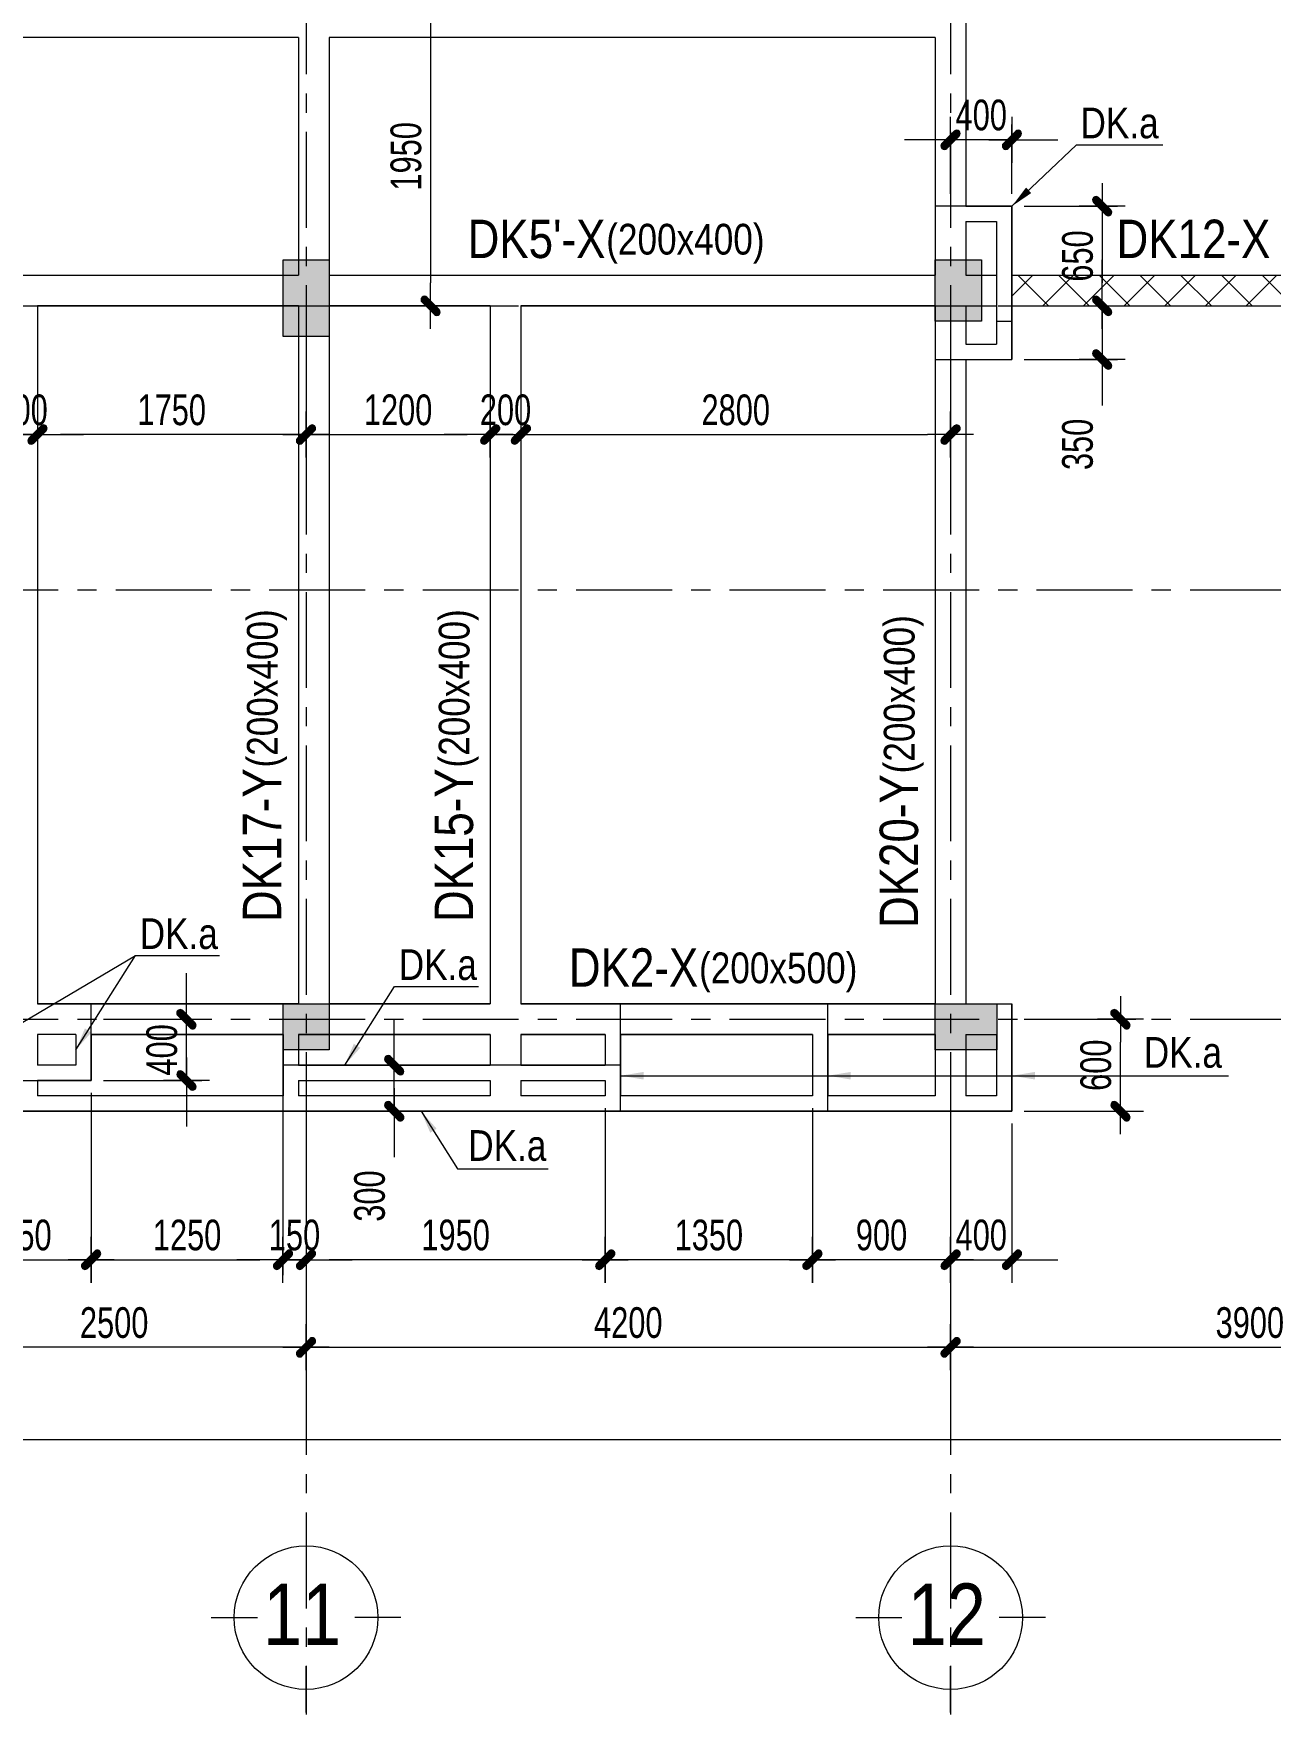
# Model space of a CAD drawing. Header units: millimetres. Extents: x -32285 to 839146, y -560248 to 114976.
# Drawn here: x 39025 to 47084, y -4532 to 6425 of the extents above; entities that cross this region are included whole.
import ezdxf
from ezdxf.enums import TextEntityAlignment as Align

# ---------------------------------------------------------------- set-up
doc = ezdxf.new("R2010")
doc.units = ezdxf.units.MM
doc.linetypes.add('ACAD_ISO03W100', pattern=[30, 12, -18])
doc.linetypes.add('CENTER', pattern=[2, 1.25, -0.25, 0.25, -0.25])
doc.layers.get('0').update_dxf_attribs({"lineweight": 20})
doc.layers.get('Defpoints').update_dxf_attribs({"lineweight": 9})
for name, color, linetype, lineweight in [('a', 2, 'Continuous', 20), ('A_Bao_Cot_S_0.2', 3, 'Continuous', 20), ('A_Bao_DK_S_0.2', 3, 'Continuous', 20), ('A_Center_S_0.09', 8, 'Continuous', 9), ('A_Hatch_Cot_S_0.2', 30, 'Continuous', 20), ('A_Hatch_S_CONC_0.05', 8, 'ACAD_ISO03W100', 5), ('A_Note_Steel_S_0.09', 8, 'Continuous', 9), ('DAU TRUC', 7, 'Continuous', 20), ('Dim P', 150, 'Continuous', 15), ('Dim shx', 4, 'CENTER', 15), ('DK-X', 33, 'Continuous', 35), ('DK-Y', 6, 'Continuous', 35), ('TTN', 4, 'Continuous', 20)]:
    doc.layers.add(name, color=color, linetype=linetype, lineweight=lineweight)
doc.styles.add('conden250', font='VHELVCN.TTF', dxfattribs={"height": 250})
doc.styles.add('Condense', font='VHELVCB.TTF', dxfattribs={"height": 400})
doc.styles.add('condense200', font='VHELVCN.TTF', dxfattribs={"height": 200})
doc.styles.add('Shx200', font='vn_vni.shx', dxfattribs={"width": 0.75, "bigfont": '@extfont2.shx'})
doc.dimstyles.new('SC 100 shx', dxfattribs={"dimtxt": 200, "dimasz": 150, "dimexe": 100, "dimexo": 80, "dimgap": 60, "dimtad": 1, "dimdec": 0, "dimtxsty": 'Shx200', "dimblk": 'STIK-01', "dimcen": -125, "dimdle": 100, "dimclrd": 8, "dimclre": 8, "dimclrt": 256, "dimadec": 0, "dimazin": 0, "dimtfac": 1, "dimtdec": 0, "dimtix": 1, "dimtmove": 0, "dimatfit": 3, "dimfxl": 1, "dimlwd": 9, "dimlwe": 9, "dimarcsym": 0})

# ---------------------------------------------------------------- blocks, each defined once
blk = doc.blocks.new('STIK-01')
at = {"lineweight": 13}
h = blk.add_hatch(color=8, dxfattribs=at)
edge = h.paths.add_edge_path()
edge.add_line((-0.162, -0.374), (0.374, 0.162))
edge.add_arc((0.268, 0.268), 0.15, 315, 495)
edge.add_line((0.162, 0.374), (-0.374, -0.162))
edge.add_arc((-0.268, -0.268), 0.15, 135, 315)
at = {"color": 8, "lineweight": 9}
for p, q in [((0, 0.212), (0, 1)), ((-0.212, 0), (-1, 0)), ((1, 0), (0.212, 0)), ((0, -1), (0, -0.212))]:
    blk.add_line(p, q, dxfattribs=at)
at = {"color": 8, "lineweight": 13}
blk.add_lwpolyline([(-0.162, -0.374), (0.374, 0.162, 1), (0.162, 0.374), (-0.374, -0.162, 1)], format="xyb", close=True, dxfattribs=at)
blk = doc.blocks.new('*D27')
at = {"layer": 'Defpoints', "color": 0, "linetype": 'Continuous', "transparency": 16777216}
for p in [(263352, -100983), (267252, -100983), (267252, -101522)]:
    blk.add_point(p, dxfattribs=at)
at = {"layer": 'Dim shx', "color": 8, "linetype": 'Continuous', "lineweight": 9, "transparency": 16777216}
for p, q in [((263352, -101063), (263352, -101622)), ((267252, -101063), (267252, -101622)), ((263502, -101522), (267102, -101522))]:
    blk.add_line(p, q, dxfattribs=at)
at = {"layer": 'Dim shx', "color": 8, "linetype": 'Continuous', "lineweight": 9, "transparency": 16777216, "xscale": 150, "yscale": 150, "zscale": 150, "rotation": 180}
blk.add_blockref('STIK-01', (263352, -101522), dxfattribs=at)
at = {"layer": 'Dim shx', "color": 8, "linetype": 'Continuous', "lineweight": 9, "transparency": 16777216, "xscale": 150, "yscale": 150, "zscale": 150}
blk.add_blockref('STIK-01', (267252, -101522), dxfattribs=at)
at = {"layer": 'Dim shx', "linetype": 'Continuous', "transparency": 16777216, "insert": (265302, -101362), "char_height": 200, "attachment_point": 5, "style": 'Shx200'}
blk.add_mtext('3900', dxfattribs=at)
blk = doc.blocks.new('*D28')
at = {"layer": 'Defpoints', "color": 0, "linetype": 'Continuous', "transparency": 16777216}
for p in [(219652, -100983), (267252, -100983), (267252, -102122)]:
    blk.add_point(p, dxfattribs=at)
at = {"layer": 'Dim shx', "color": 8, "linetype": 'Continuous', "lineweight": 9, "transparency": 16777216}
for p, q in [((219652, -101063), (219652, -102222)), ((267252, -101063), (267252, -102222)), ((219802, -102122), (267102, -102122))]:
    blk.add_line(p, q, dxfattribs=at)
at = {"layer": 'Dim shx', "color": 8, "linetype": 'Continuous', "lineweight": 9, "transparency": 16777216, "xscale": 150, "yscale": 150, "zscale": 150, "rotation": 180}
blk.add_blockref('STIK-01', (219652, -102122), dxfattribs=at)
at = {"layer": 'Dim shx', "color": 8, "linetype": 'Continuous', "lineweight": 9, "transparency": 16777216, "xscale": 150, "yscale": 150, "zscale": 150}
blk.add_blockref('STIK-01', (267252, -102122), dxfattribs=at)
at = {"layer": 'Dim shx', "linetype": 'Continuous', "transparency": 16777216, "insert": (243452, -101962), "char_height": 200, "attachment_point": 5, "style": 'Shx200'}
blk.add_mtext('47600', dxfattribs=at)
blk = doc.blocks.new('*D30')
at = {"layer": 'Defpoints', "color": 0, "linetype": 'Continuous', "transparency": 16777216}
for p in [(256652, -100983), (259152, -100983), (256652, -101522)]:
    blk.add_point(p, dxfattribs=at)
at = {"layer": 'Dim shx', "color": 8, "linetype": 'Continuous', "lineweight": 9, "transparency": 16777216}
for p, q in [((256652, -101063), (256652, -101622)), ((259152, -101063), (259152, -101622)), ((259002, -101522), (256802, -101522))]:
    blk.add_line(p, q, dxfattribs=at)
at = {"layer": 'Dim shx', "color": 8, "linetype": 'Continuous', "lineweight": 9, "transparency": 16777216, "xscale": 150, "yscale": 150, "zscale": 150, "rotation": 180}
blk.add_blockref('STIK-01', (256652, -101522), dxfattribs=at)
at = {"layer": 'Dim shx', "color": 8, "linetype": 'Continuous', "lineweight": 9, "transparency": 16777216, "xscale": 150, "yscale": 150, "zscale": 150}
blk.add_blockref('STIK-01', (259152, -101522), dxfattribs=at)
at = {"layer": 'Dim shx', "linetype": 'Continuous', "transparency": 16777216, "insert": (257902, -101362), "char_height": 200, "attachment_point": 5, "style": 'Shx200'}
blk.add_mtext('2500', dxfattribs=at)
blk = doc.blocks.new('*D31')
at = {"layer": 'Defpoints', "color": 0, "linetype": 'Continuous', "transparency": 16777216}
for p in [(259152, -100983), (263352, -100983), (263352, -101522)]:
    blk.add_point(p, dxfattribs=at)
at = {"layer": 'Dim shx', "color": 8, "linetype": 'Continuous', "lineweight": 9, "transparency": 16777216}
for p, q in [((259152, -101063), (259152, -101622)), ((263352, -101063), (263352, -101622)), ((259302, -101522), (263202, -101522))]:
    blk.add_line(p, q, dxfattribs=at)
at = {"layer": 'Dim shx', "color": 8, "linetype": 'Continuous', "lineweight": 9, "transparency": 16777216, "xscale": 150, "yscale": 150, "zscale": 150, "rotation": 180}
blk.add_blockref('STIK-01', (259152, -101522), dxfattribs=at)
at = {"layer": 'Dim shx', "color": 8, "linetype": 'Continuous', "lineweight": 9, "transparency": 16777216, "xscale": 150, "yscale": 150, "zscale": 150}
blk.add_blockref('STIK-01', (263352, -101522), dxfattribs=at)
at = {"layer": 'Dim shx', "linetype": 'Continuous', "transparency": 16777216, "insert": (261252, -101362), "char_height": 200, "attachment_point": 5, "style": 'Shx200'}
blk.add_mtext('4200', dxfattribs=at)
blk = doc.blocks.new('*D91')
at = {"layer": 'Defpoints', "color": 0, "linetype": 'Continuous', "transparency": 16777216}
for p in [(259002, -99883), (259152, -99983), (259002, -100951)]:
    blk.add_point(p, dxfattribs=at)
at = {"layer": 'Dim P', "color": 8, "linetype": 'Continuous', "lineweight": 9, "transparency": 16777216}
for p, q in [((259002, -99963), (259002, -101051)), ((259152, -100063), (259152, -101051)), ((258852, -100951), (258702, -100951)), ((259152, -100951), (259002, -100951)), ((259302, -100951), (259452, -100951))]:
    blk.add_line(p, q, dxfattribs=at)
at = {"layer": 'Dim P', "color": 8, "linetype": 'Continuous', "lineweight": 9, "transparency": 16777216, "xscale": 150, "yscale": 150, "zscale": 150}
blk.add_blockref('STIK-01', (259002, -100951), dxfattribs=at)
at = {"layer": 'Dim P', "color": 8, "linetype": 'Continuous', "lineweight": 9, "transparency": 16777216, "xscale": 150, "yscale": 150, "zscale": 150, "rotation": 180}
blk.add_blockref('STIK-01', (259152, -100951), dxfattribs=at)
at = {"layer": 'Dim P', "linetype": 'Continuous', "transparency": 16777216, "insert": (259077, -100791), "char_height": 200, "attachment_point": 5, "style": 'Shx200'}
blk.add_mtext('150', dxfattribs=at)
blk = doc.blocks.new('*D92')
at = {"layer": 'Defpoints', "color": 0, "linetype": 'Continuous', "transparency": 16777216}
for p in [(262452, -99883), (263352, -99983), (262452, -100951)]:
    blk.add_point(p, dxfattribs=at)
at = {"layer": 'Dim P', "color": 8, "linetype": 'Continuous', "lineweight": 9, "transparency": 16777216}
for p, q in [((262452, -99963), (262452, -101051)), ((263352, -100063), (263352, -101051)), ((263202, -100951), (262602, -100951))]:
    blk.add_line(p, q, dxfattribs=at)
at = {"layer": 'Dim P', "color": 8, "linetype": 'Continuous', "lineweight": 9, "transparency": 16777216, "xscale": 150, "yscale": 150, "zscale": 150, "rotation": 180}
blk.add_blockref('STIK-01', (262452, -100951), dxfattribs=at)
at = {"layer": 'Dim P', "color": 8, "linetype": 'Continuous', "lineweight": 9, "transparency": 16777216, "xscale": 150, "yscale": 150, "zscale": 150}
blk.add_blockref('STIK-01', (263352, -100951), dxfattribs=at)
at = {"layer": 'Dim P', "linetype": 'Continuous', "transparency": 16777216, "insert": (262902, -100791), "char_height": 200, "attachment_point": 5, "style": 'Shx200'}
blk.add_mtext('900', dxfattribs=at)
blk = doc.blocks.new('*D93')
at = {"layer": 'Defpoints', "color": 0, "linetype": 'Continuous', "transparency": 16777216}
for p in [(261102, -99883), (262452, -99883), (261102, -100951)]:
    blk.add_point(p, dxfattribs=at)
at = {"layer": 'Dim P', "color": 8, "linetype": 'Continuous', "lineweight": 9, "transparency": 16777216}
for p, q in [((261102, -99963), (261102, -101051)), ((262452, -99963), (262452, -101051)), ((262302, -100951), (261252, -100951))]:
    blk.add_line(p, q, dxfattribs=at)
at = {"layer": 'Dim P', "color": 8, "linetype": 'Continuous', "lineweight": 9, "transparency": 16777216, "xscale": 150, "yscale": 150, "zscale": 150, "rotation": 180}
blk.add_blockref('STIK-01', (261102, -100951), dxfattribs=at)
at = {"layer": 'Dim P', "color": 8, "linetype": 'Continuous', "lineweight": 9, "transparency": 16777216, "xscale": 150, "yscale": 150, "zscale": 150}
blk.add_blockref('STIK-01', (262452, -100951), dxfattribs=at)
at = {"layer": 'Dim P', "linetype": 'Continuous', "transparency": 16777216, "insert": (261777, -100791), "char_height": 200, "attachment_point": 5, "style": 'Shx200'}
blk.add_mtext('1350', dxfattribs=at)
blk = doc.blocks.new('*D94')
at = {"layer": 'Defpoints', "color": 0, "linetype": 'Continuous', "transparency": 16777216}
for p in [(261102, -99883), (259152, -99983), (259152, -100951)]:
    blk.add_point(p, dxfattribs=at)
at = {"layer": 'Dim P', "color": 8, "linetype": 'Continuous', "lineweight": 9, "transparency": 16777216}
for p, q in [((261102, -99963), (261102, -101051)), ((259152, -100063), (259152, -101051)), ((260952, -100951), (259302, -100951))]:
    blk.add_line(p, q, dxfattribs=at)
at = {"layer": 'Dim P', "color": 8, "linetype": 'Continuous', "lineweight": 9, "transparency": 16777216, "xscale": 150, "yscale": 150, "zscale": 150, "rotation": 180}
blk.add_blockref('STIK-01', (259152, -100951), dxfattribs=at)
at = {"layer": 'Dim P', "color": 8, "linetype": 'Continuous', "lineweight": 9, "transparency": 16777216, "xscale": 150, "yscale": 150, "zscale": 150}
blk.add_blockref('STIK-01', (261102, -100951), dxfattribs=at)
at = {"layer": 'Dim P', "linetype": 'Continuous', "transparency": 16777216, "insert": (260127, -100791), "char_height": 200, "attachment_point": 5, "style": 'Shx200'}
blk.add_mtext('1950', dxfattribs=at)
blk = doc.blocks.new('*D95')
at = {"layer": 'Defpoints', "color": 0, "linetype": 'Continuous', "transparency": 16777216}
for p in [(259152, -94933), (260352, -94933), (260352, -95572)]:
    blk.add_point(p, dxfattribs=at)
at = {"layer": 'Dim P', "color": 8, "linetype": 'Continuous', "lineweight": 9, "transparency": 16777216}
for p, q in [((259152, -95013), (259152, -95672)), ((260352, -95013), (260352, -95672)), ((259302, -95572), (260202, -95572))]:
    blk.add_line(p, q, dxfattribs=at)
at = {"layer": 'Dim P', "color": 8, "linetype": 'Continuous', "lineweight": 9, "transparency": 16777216, "xscale": 150, "yscale": 150, "zscale": 150, "rotation": 180}
blk.add_blockref('STIK-01', (259152, -95572), dxfattribs=at)
at = {"layer": 'Dim P', "color": 8, "linetype": 'Continuous', "lineweight": 9, "transparency": 16777216, "xscale": 150, "yscale": 150, "zscale": 150}
blk.add_blockref('STIK-01', (260352, -95572), dxfattribs=at)
at = {"layer": 'Dim P', "linetype": 'Continuous', "transparency": 16777216, "insert": (259752, -95412), "char_height": 200, "attachment_point": 5, "style": 'Shx200'}
blk.add_mtext('1200', dxfattribs=at)
blk = doc.blocks.new('*D96')
at = {"layer": 'Defpoints', "color": 0, "linetype": 'Continuous', "transparency": 16777216}
for p in [(260552, -94733), (260352, -94933), (260552, -95572)]:
    blk.add_point(p, dxfattribs=at)
at = {"layer": 'Dim P', "color": 8, "linetype": 'Continuous', "lineweight": 9, "transparency": 16777216}
for p, q in [((260552, -94813), (260552, -95672)), ((260352, -95013), (260352, -95672)), ((260202, -95572), (260052, -95572)), ((260352, -95572), (260552, -95572)), ((260702, -95572), (260852, -95572))]:
    blk.add_line(p, q, dxfattribs=at)
at = {"layer": 'Dim P', "color": 8, "linetype": 'Continuous', "lineweight": 9, "transparency": 16777216, "xscale": 150, "yscale": 150, "zscale": 150}
blk.add_blockref('STIK-01', (260352, -95572), dxfattribs=at)
at = {"layer": 'Dim P', "color": 8, "linetype": 'Continuous', "lineweight": 9, "transparency": 16777216, "xscale": 150, "yscale": 150, "zscale": 150, "rotation": 180}
blk.add_blockref('STIK-01', (260552, -95572), dxfattribs=at)
at = {"layer": 'Dim P', "linetype": 'Continuous', "transparency": 16777216, "insert": (260452, -95412), "char_height": 200, "attachment_point": 5, "style": 'Shx200'}
blk.add_mtext('200', dxfattribs=at)
blk = doc.blocks.new('*D97')
at = {"layer": 'Defpoints', "color": 0, "linetype": 'Continuous', "transparency": 16777216}
for p in [(260552, -94733), (263352, -94833), (263352, -95572)]:
    blk.add_point(p, dxfattribs=at)
at = {"layer": 'Dim P', "color": 8, "linetype": 'Continuous', "lineweight": 9, "transparency": 16777216}
for p, q in [((260552, -94813), (260552, -95672)), ((263352, -94913), (263352, -95672)), ((260702, -95572), (263202, -95572))]:
    blk.add_line(p, q, dxfattribs=at)
at = {"layer": 'Dim P', "color": 8, "linetype": 'Continuous', "lineweight": 9, "transparency": 16777216, "xscale": 150, "yscale": 150, "zscale": 150, "rotation": 180}
blk.add_blockref('STIK-01', (260552, -95572), dxfattribs=at)
at = {"layer": 'Dim P', "color": 8, "linetype": 'Continuous', "lineweight": 9, "transparency": 16777216, "xscale": 150, "yscale": 150, "zscale": 150}
blk.add_blockref('STIK-01', (263352, -95572), dxfattribs=at)
at = {"layer": 'Dim P', "linetype": 'Continuous', "transparency": 16777216, "insert": (261952, -95412), "char_height": 200, "attachment_point": 5, "style": 'Shx200'}
blk.add_mtext('2800', dxfattribs=at)
blk = doc.blocks.new('*D98')
at = {"layer": 'Defpoints', "color": 0, "linetype": 'Continuous', "transparency": 16777216}
for p in [(257402, -94733), (259152, -94933), (257402, -95572)]:
    blk.add_point(p, dxfattribs=at)
at = {"layer": 'Dim P', "color": 8, "linetype": 'Continuous', "lineweight": 9, "transparency": 16777216}
for p, q in [((257402, -94813), (257402, -95672)), ((259152, -95013), (259152, -95672)), ((259002, -95572), (257552, -95572))]:
    blk.add_line(p, q, dxfattribs=at)
at = {"layer": 'Dim P', "color": 8, "linetype": 'Continuous', "lineweight": 9, "transparency": 16777216, "xscale": 150, "yscale": 150, "zscale": 150, "rotation": 180}
blk.add_blockref('STIK-01', (257402, -95572), dxfattribs=at)
at = {"layer": 'Dim P', "color": 8, "linetype": 'Continuous', "lineweight": 9, "transparency": 16777216, "xscale": 150, "yscale": 150, "zscale": 150}
blk.add_blockref('STIK-01', (259152, -95572), dxfattribs=at)
at = {"layer": 'Dim P', "linetype": 'Continuous', "transparency": 16777216, "insert": (258277, -95412), "char_height": 200, "attachment_point": 5, "style": 'Shx200'}
blk.add_mtext('1750', dxfattribs=at)
blk = doc.blocks.new('*D99')
at = {"layer": 'Defpoints', "color": 0, "linetype": 'Continuous', "transparency": 16777216}
for p in [(257202, -94733), (257402, -94733), (257202, -95572)]:
    blk.add_point(p, dxfattribs=at)
at = {"layer": 'Dim P', "color": 8, "linetype": 'Continuous', "lineweight": 9, "transparency": 16777216}
for p, q in [((257202, -94813), (257202, -95672)), ((257402, -94813), (257402, -95672)), ((257052, -95572), (256902, -95572)), ((257402, -95572), (257202, -95572)), ((257552, -95572), (257702, -95572))]:
    blk.add_line(p, q, dxfattribs=at)
at = {"layer": 'Dim P', "color": 8, "linetype": 'Continuous', "lineweight": 9, "transparency": 16777216, "xscale": 150, "yscale": 150, "zscale": 150}
blk.add_blockref('STIK-01', (257202, -95572), dxfattribs=at)
at = {"layer": 'Dim P', "color": 8, "linetype": 'Continuous', "lineweight": 9, "transparency": 16777216, "xscale": 150, "yscale": 150, "zscale": 150, "rotation": 180}
blk.add_blockref('STIK-01', (257402, -95572), dxfattribs=at)
at = {"layer": 'Dim P', "linetype": 'Continuous', "transparency": 16777216, "insert": (257302, -95412), "char_height": 200, "attachment_point": 5, "style": 'Shx200'}
blk.add_mtext('200', dxfattribs=at)
blk = doc.blocks.new('*D100')
at = {"layer": 'Defpoints', "color": 0, "linetype": 'Continuous', "transparency": 16777216}
for p in [(263752, -99383), (264459, -99383), (263752, -99983)]:
    blk.add_point(p, dxfattribs=at)
at = {"layer": 'Dim P', "color": 8, "linetype": 'Continuous', "lineweight": 9, "transparency": 16777216}
for p, q in [((263832, -99383), (264559, -99383)), ((264459, -99833), (264459, -99533)), ((263832, -99983), (264559, -99983))]:
    blk.add_line(p, q, dxfattribs=at)
at = {"layer": 'Dim P', "color": 8, "linetype": 'Continuous', "lineweight": 9, "transparency": 16777216, "xscale": 150, "yscale": 150, "zscale": 150}
for p, rotation in [((264459, -99383), 90), ((264459, -99983), 270)]:
    blk.add_blockref('STIK-01', p, dxfattribs=dict(at, rotation=rotation))
at = {"layer": 'Dim P', "linetype": 'Continuous', "transparency": 16777216, "insert": (264299, -99683), "char_height": 200, "attachment_point": 5, "rotation": 90, "style": 'Shx200'}
blk.add_mtext('600', dxfattribs=at)
blk = doc.blocks.new('*D101')
at = {"layer": 'Defpoints', "color": 0, "linetype": 'Continuous', "transparency": 16777216}
for p in [(263352, -93650), (263352, -94083), (263752, -94083)]:
    blk.add_point(p, dxfattribs=at)
at = {"layer": 'Dim P', "color": 8, "linetype": 'Continuous', "lineweight": 9, "transparency": 16777216}
for p, q in [((263352, -94003), (263352, -93550)), ((263752, -94003), (263752, -93550)), ((263202, -93650), (263052, -93650)), ((263752, -93650), (263352, -93650)), ((263902, -93650), (264052, -93650))]:
    blk.add_line(p, q, dxfattribs=at)
at = {"layer": 'Dim P', "color": 8, "linetype": 'Continuous', "lineweight": 9, "transparency": 16777216, "xscale": 150, "yscale": 150, "zscale": 150}
blk.add_blockref('STIK-01', (263352, -93650), dxfattribs=at)
at = {"layer": 'Dim P', "color": 8, "linetype": 'Continuous', "lineweight": 9, "transparency": 16777216, "xscale": 150, "yscale": 150, "zscale": 150, "rotation": 180}
blk.add_blockref('STIK-01', (263752, -93650), dxfattribs=at)
at = {"layer": 'Dim P', "linetype": 'Continuous', "transparency": 16777216, "insert": (263552, -93490), "char_height": 200, "attachment_point": 5, "style": 'Shx200'}
blk.add_mtext('400', dxfattribs=at)
blk = doc.blocks.new('*D102')
at = {"layer": 'Defpoints', "color": 0, "linetype": 'Continuous', "transparency": 16777216}
for p in [(263752, -94083), (263752, -94733), (264340, -94733)]:
    blk.add_point(p, dxfattribs=at)
at = {"layer": 'Dim P', "color": 8, "linetype": 'Continuous', "lineweight": 9, "transparency": 16777216}
for p, q in [((263832, -94083), (264440, -94083)), ((264340, -94233), (264340, -94583)), ((263832, -94733), (264440, -94733))]:
    blk.add_line(p, q, dxfattribs=at)
at = {"layer": 'Dim P', "color": 8, "linetype": 'Continuous', "lineweight": 9, "transparency": 16777216, "xscale": 150, "yscale": 150, "zscale": 150}
for p, rotation in [((264340, -94083), 90), ((264340, -94733), 270)]:
    blk.add_blockref('STIK-01', p, dxfattribs=dict(at, rotation=rotation))
at = {"layer": 'Dim P', "linetype": 'Continuous', "transparency": 16777216, "insert": (264180, -94408), "char_height": 200, "attachment_point": 5, "rotation": 90, "style": 'Shx200'}
blk.add_mtext('650', dxfattribs=at)
blk = doc.blocks.new('*D103')
at = {"layer": 'Defpoints', "color": 0, "linetype": 'Continuous', "transparency": 16777216}
for p in [(263752, -94733), (263752, -95083), (264340, -95083)]:
    blk.add_point(p, dxfattribs=at)
at = {"layer": 'Dim P', "color": 8, "linetype": 'Continuous', "lineweight": 9, "transparency": 16777216}
for p, q in [((264340, -94583), (264340, -94433)), ((263832, -94733), (264440, -94733)), ((264340, -94733), (264340, -95083)), ((263832, -95083), (264440, -95083)), ((264340, -95233), (264340, -95383))]:
    blk.add_line(p, q, dxfattribs=at)
at = {"layer": 'Dim P', "color": 8, "linetype": 'Continuous', "lineweight": 9, "transparency": 16777216, "xscale": 150, "yscale": 150, "zscale": 150}
for p, rotation in [((264340, -94733), 270), ((264340, -95083), 90)]:
    blk.add_blockref('STIK-01', p, dxfattribs=dict(at, rotation=rotation))
at = {"layer": 'Dim P', "linetype": 'Continuous', "transparency": 16777216, "insert": (264180, -95636), "char_height": 200, "attachment_point": 5, "rotation": 90, "style": 'Shx200'}
blk.add_mtext('350', dxfattribs=at)
blk = doc.blocks.new('*D199')
at = {"layer": 'Defpoints', "color": 0, "linetype": 'Continuous', "transparency": 16777216}
for p in [(256902, -99783), (257752, -99783), (257752, -100951)]:
    blk.add_point(p, dxfattribs=at)
at = {"layer": 'Dim P', "color": 8, "linetype": 'Continuous', "lineweight": 9, "transparency": 16777216}
for p, q in [((256902, -99863), (256902, -101051)), ((257752, -99863), (257752, -101051)), ((257052, -100951), (257602, -100951))]:
    blk.add_line(p, q, dxfattribs=at)
at = {"layer": 'Dim P', "color": 8, "linetype": 'Continuous', "lineweight": 9, "transparency": 16777216, "xscale": 150, "yscale": 150, "zscale": 150, "rotation": 180}
blk.add_blockref('STIK-01', (256902, -100951), dxfattribs=at)
at = {"layer": 'Dim P', "color": 8, "linetype": 'Continuous', "lineweight": 9, "transparency": 16777216, "xscale": 150, "yscale": 150, "zscale": 150}
blk.add_blockref('STIK-01', (257752, -100951), dxfattribs=at)
at = {"layer": 'Dim P', "linetype": 'Continuous', "transparency": 16777216, "insert": (257327, -100791), "char_height": 200, "attachment_point": 5, "style": 'Shx200'}
blk.add_mtext('850', dxfattribs=at)
blk = doc.blocks.new('*D200')
at = {"layer": 'Defpoints', "color": 0, "linetype": 'Continuous', "transparency": 16777216}
for p in [(257752, -99783), (259002, -99783), (259002, -100951)]:
    blk.add_point(p, dxfattribs=at)
at = {"layer": 'Dim P', "color": 8, "linetype": 'Continuous', "lineweight": 9, "transparency": 16777216}
for p, q in [((257752, -99863), (257752, -101051)), ((259002, -99863), (259002, -101051)), ((257902, -100951), (258852, -100951))]:
    blk.add_line(p, q, dxfattribs=at)
at = {"layer": 'Dim P', "color": 8, "linetype": 'Continuous', "lineweight": 9, "transparency": 16777216, "xscale": 150, "yscale": 150, "zscale": 150, "rotation": 180}
blk.add_blockref('STIK-01', (257752, -100951), dxfattribs=at)
at = {"layer": 'Dim P', "color": 8, "linetype": 'Continuous', "lineweight": 9, "transparency": 16777216, "xscale": 150, "yscale": 150, "zscale": 150}
blk.add_blockref('STIK-01', (259002, -100951), dxfattribs=at)
at = {"layer": 'Dim P', "linetype": 'Continuous', "transparency": 16777216, "insert": (258377, -100791), "char_height": 200, "attachment_point": 5, "style": 'Shx200'}
blk.add_mtext('1250', dxfattribs=at)
blk = doc.blocks.new('*D211')
at = {"layer": 'Defpoints', "color": 0, "linetype": 'Continuous', "transparency": 16777216}
for p in [(259302, -92783), (259302, -94733), (259964, -94733)]:
    blk.add_point(p, dxfattribs=at)
at = {"layer": 'Dim P', "color": 8, "linetype": 'Continuous', "lineweight": 9, "transparency": 16777216}
for p, q in [((259382, -92783), (260064, -92783)), ((259964, -92933), (259964, -94583)), ((259382, -94733), (260064, -94733))]:
    blk.add_line(p, q, dxfattribs=at)
at = {"layer": 'Dim P', "color": 8, "linetype": 'Continuous', "lineweight": 9, "transparency": 16777216, "xscale": 150, "yscale": 150, "zscale": 150}
for p, rotation in [((259964, -92783), 90), ((259964, -94733), 270)]:
    blk.add_blockref('STIK-01', p, dxfattribs=dict(at, rotation=rotation))
at = {"layer": 'Dim P', "linetype": 'Continuous', "transparency": 16777216, "insert": (259804, -93758), "char_height": 200, "attachment_point": 5, "rotation": 90, "style": 'Shx200'}
blk.add_mtext('1950', dxfattribs=at)
blk = doc.blocks.new('*D234')
at = {"layer": 'Defpoints', "color": 0, "linetype": 'Continuous', "transparency": 16777216}
for p in [(257752, -99383), (258373, -99383), (257752, -99783)]:
    blk.add_point(p, dxfattribs=at)
at = {"layer": 'Dim P', "color": 8, "linetype": 'Continuous', "lineweight": 9, "transparency": 16777216}
for p, q in [((258373, -99233), (258373, -99083)), ((257832, -99383), (258473, -99383)), ((258373, -99783), (258373, -99383)), ((257832, -99783), (258473, -99783)), ((258373, -99933), (258373, -100083))]:
    blk.add_line(p, q, dxfattribs=at)
at = {"layer": 'Dim P', "color": 8, "linetype": 'Continuous', "lineweight": 9, "transparency": 16777216, "xscale": 150, "yscale": 150, "zscale": 150}
for p, rotation in [((258373, -99383), 270), ((258373, -99783), 90)]:
    blk.add_blockref('STIK-01', p, dxfattribs=dict(at, rotation=rotation))
at = {"layer": 'Dim P', "linetype": 'Continuous', "transparency": 16777216, "insert": (258213, -99583), "char_height": 200, "attachment_point": 5, "rotation": 90, "style": 'Shx200'}
blk.add_mtext('400', dxfattribs=at)
blk = doc.blocks.new('*D235')
at = {"layer": 'Defpoints', "color": 0, "linetype": 'Continuous', "transparency": 16777216}
for p in [(259727, -99683), (259824, -99683), (259824, -99983)]:
    blk.add_point(p, dxfattribs=at)
at = {"layer": 'Dim P', "color": 8, "linetype": 'Continuous', "lineweight": 9, "transparency": 16777216}
for p, q in [((259727, -99533), (259727, -99383)), ((259744, -99683), (259627, -99683)), ((259727, -99983), (259727, -99683)), ((259744, -99983), (259627, -99983)), ((259727, -100133), (259727, -100283))]:
    blk.add_line(p, q, dxfattribs=at)
at = {"layer": 'Dim P', "color": 8, "linetype": 'Continuous', "lineweight": 9, "transparency": 16777216, "xscale": 150, "yscale": 150, "zscale": 150}
for p, rotation in [((259727, -99683), 270), ((259727, -99983), 90)]:
    blk.add_blockref('STIK-01', p, dxfattribs=dict(at, rotation=rotation))
at = {"layer": 'Dim P', "linetype": 'Continuous', "transparency": 16777216, "insert": (259567, -100536), "char_height": 200, "attachment_point": 5, "rotation": 90, "style": 'Shx200'}
blk.add_mtext('300', dxfattribs=at)
blk = doc.blocks.new('*D236')
at = {"layer": 'Defpoints', "color": 0, "linetype": 'Continuous', "transparency": 16777216}
for p in [(263352, -99983), (263752, -99983), (263752, -100951)]:
    blk.add_point(p, dxfattribs=at)
at = {"layer": 'Dim P', "color": 8, "linetype": 'Continuous', "lineweight": 9, "transparency": 16777216}
for p, q in [((263352, -100063), (263352, -101051)), ((263752, -100063), (263752, -101051)), ((263202, -100951), (263052, -100951)), ((263352, -100951), (263752, -100951)), ((263902, -100951), (264052, -100951))]:
    blk.add_line(p, q, dxfattribs=at)
at = {"layer": 'Dim P', "color": 8, "linetype": 'Continuous', "lineweight": 9, "transparency": 16777216, "xscale": 150, "yscale": 150, "zscale": 150}
blk.add_blockref('STIK-01', (263352, -100951), dxfattribs=at)
at = {"layer": 'Dim P', "color": 8, "linetype": 'Continuous', "lineweight": 9, "transparency": 16777216, "xscale": 150, "yscale": 150, "zscale": 150, "rotation": 180}
blk.add_blockref('STIK-01', (263752, -100951), dxfattribs=at)
at = {"layer": 'Dim P', "linetype": 'Continuous', "transparency": 16777216, "insert": (263552, -100791), "char_height": 200, "attachment_point": 5, "style": 'Shx200'}
blk.add_mtext('400', dxfattribs=at)
blk = doc.blocks.new('COL-HTRU')
at = {"layer": 'A_Bao_Cot_S_0.2', "linetype": 'Continuous'}
for points in [[(-3326, 4070), (-3326, 4570), (-3026, 4570), (-3026, 4070)], [(924, 4170), (924, 4570), (1224, 4570), (1224, 4170)], [(-3326, -580), (-3326, -280), (-3026, -280), (-3026, -580)], [(924, -580), (924, -280), (1324, -280), (1324, -580)]]:
    blk.add_lwpolyline(points, close=True, dxfattribs=at)
at = {"layer": 'A_Hatch_Cot_S_0.2', "linetype": 'Continuous'}
for points in [[(-3026, 4070), (-3026, 4570), (-3326, 4070), (-3326, 4570)], [(1224, 4170), (1224, 4570), (924, 4170), (924, 4570)], [(-3026, -580), (-3026, -280), (-3326, -580), (-3326, -280)], [(1324, -580), (1324, -280), (924, -580), (924, -280)]]:
    blk.add_trace(points, dxfattribs=at)
blk = doc.blocks.new('TDV-TYPE1')
at = {"color": 8, "linetype": 'ByBlock', "lineweight": 20}
for p, q in [((0, 618), (0, 317)), ((-618, 0), (-317, 0)), ((618, 0), (317, 0)), ((0, -618), (0, -317))]:
    blk.add_line(p, q, dxfattribs=at)
at = {"color": 7, "linetype": 'ByBlock', "lineweight": 20}
blk.add_circle((0, 0), 468, dxfattribs=at)
at = {"color": 1, "linetype": 'ByBlock', "style": 'Condense'}
for tag, height, p in [('10', 400, (-67, 22)), ('A', 200, (275, -119))]:
    blk.add_attdef(tag, text='', height=height, dxfattribs=at).set_placement(p, align=Align.MIDDLE_CENTER)

msp = doc.modelspace()

# ---------------------------------------------------------------- hatches: boundary and pattern name
at = {"layer": 'A_Hatch_S_CONC_0.05', "linetype": 'Continuous'}
h = msp.add_hatch(dxfattribs=at)
h.set_pattern_fill('ANSI37', color=256, scale=1500, style=0)
h.set_pattern_definition([(45, (-218352.1, 82759.73), (-132.58252, 132.58252), []), (135, (-218352.1, 82759.73), (-132.58252, -132.58252), [])])
h.paths.add_polyline_path([(49000, 9400), (49300, 9400), (49300, 10500), (49000, 10500), (49000, 13450), (49300, 13450), (49300, 14450), (49000, 14450), (49000, 17400), (49300, 17400), (49300, 18500), (49000, 18500), (49000, 22600), (49300, 22600), (49300, 23600), (48800, 23600), (48800, 23350), (45400, 23350), (45400, 23150), (48800, 23150), (48800, 18050), (45400, 18050), (45400, 17850), (48800, 17850), (48800, 14050), (45400, 14050), (45400, 13850), (48800, 13850), (48800, 10100), (45400, 10100), (45400, 9900), (48800, 9900), (48800, 4850), (45400, 4850), (45400, 4650), (48800, 4650), (48800, 4300), (49000, 4300), (49300, 4300), (49300, 5300), (49000, 5300)])
h.paths.add_polyline_path([(49000, 9500), (49000, 9900), (49200, 9900), (49200, 9500)], flags=16)
h.paths.add_polyline_path([(49000, 5200), (49200, 5200), (49200, 4850), (49000, 4850)], flags=16)
h.paths.add_polyline_path([(49000, 10100), (49000, 10400), (49200, 10400), (49200, 10100)], flags=16)
h.paths.add_polyline_path([(49000, 4650), (49200, 4650), (49200, 4400), (49000, 4400)], flags=16)
h.paths.add_polyline_path([(49000, 13550), (49000, 13850), (49200, 13850), (49200, 13550)], flags=16)
h.paths.add_polyline_path([(49000, 14050), (49000, 14350), (49200, 14350), (49200, 14050)], flags=16)
h.paths.add_polyline_path([(49000, 17500), (49000, 17850), (49200, 17850), (49200, 17500)], flags=16)
h.paths.add_polyline_path([(49000, 18050), (49000, 18400), (49200, 18400), (49200, 18050)], flags=16)
h.paths.add_polyline_path([(49000, 22700), (49000, 23150), (49200, 23150), (49200, 22700)], flags=16)
h.paths.add_polyline_path([(49000, 23350), (49000, 23500), (49200, 23500), (49200, 23350)], flags=16)

# ---------------------------------------------------------------- linework, layer by layer
at = {"layer": 'a', "linetype": 'Continuous'}
for p, q in [((45400, 5300), (44900, 5300)), ((45400, 4300), (45400, 5300)), ((44900, 4300), (45400, 4300)), ((39400, -400), (39400, 100)), ((40650, -600), (40650, 100)), ((42850, -600), (42850, 100)), ((44200, -600), (44200, 100)), ((45400, -600), (45400, 100)), ((42850, -300), (40650, -300)), ((38550, -400), (39400, -400)), ((35650, -600), (45400, -600))]:
    msp.add_line(p, q, dxfattribs=at)
at = {"layer": 'A_Bao_DK_S_0.2', "linetype": 'Continuous'}
for p, q in [((45100, 9400), (45100, 5300)), ((40750, 6400), (35850, 6400)), ((40750, 6400), (40750, 4850)), ((44900, 6400), (40950, 6400)), ((40950, 6400), (40950, 4850)), ((44900, 6400), (44900, 4850)), ((45100, 5300), (45400, 5300)), ((45400, 5300), (45400, 4300)), ((45100, 5200), (45100, 4850)), ((45100, 5200), (45300, 5200)), ((45300, 5200), (45300, 4400)), ((36150, 4850), (40750, 4850)), ((40950, 4850), (44900, 4850)), ((45100, 4850), (45300, 4850)), ((45400, 4850), (48800, 4850)), ((39050, 4650), (39050, 100)), ((39050, 4650), (40750, 4650)), ((40750, 4650), (39050, 4650)), ((40750, 4650), (40750, 100)), ((42000, 4650), (40950, 4650)), ((40950, 4650), (40950, 100)), ((40950, 4650), (42000, 4650)), ((42000, 4650), (42000, 100)), ((44900, 4650), (42200, 4650)), ((42200, 4650), (42200, 100)), ((42200, 4650), (44900, 4650)), ((44900, 4650), (44900, 100)), ((45100, 4650), (45100, 4400)), ((45100, 4650), (45300, 4650)), ((45400, 4650), (48800, 4650)), ((45100, 4400), (45300, 4400)), ((45100, 4300), (45100, 100)), ((45100, 4300), (45400, 4300)), ((39050, 100), (40750, 100)), ((40750, 100), (39050, 100)), ((42000, 100), (40950, 100)), ((40950, 100), (42000, 100)), ((44900, 100), (42200, 100)), ((42200, 100), (44900, 100)), ((45100, 100), (45400, 100)), ((45400, 100), (45400, -600)), ((39300, -100), (39050, -100)), ((39050, -100), (39050, -300)), ((39300, -100), (39300, -300)), ((40650, -100), (39400, -100)), ((39400, -100), (40650, -100)), ((39400, -100), (39400, -400)), ((40650, -100), (40650, -500)), ((42000, -100), (40750, -100)), ((40750, -100), (42000, -100)), ((40750, -100), (40750, -300)), ((42000, -100), (42000, -300)), ((42750, -100), (42200, -100)), ((42200, -100), (42200, -300)), ((42200, -100), (42750, -100)), ((42750, -100), (42750, -300)), ((44100, -100), (42850, -100)), ((42850, -100), (44100, -100)), ((42850, -100), (42850, -500)), ((44100, -100), (44100, -500)), ((44900, -100), (44200, -100)), ((44200, -100), (44900, -100)), ((44200, -100), (44200, -500)), ((44900, -100), (44900, -500)), ((45100, -100), (45100, -500)), ((45100, -100), (45300, -100)), ((45300, -100), (45300, -500)), ((39300, -300), (39050, -300)), ((40750, -300), (42000, -300)), ((42200, -300), (42750, -300)), ((39400, -400), (39050, -400)), ((39050, -400), (39050, -500)), ((40750, -400), (42000, -400)), ((40750, -400), (40750, -500)), ((42000, -400), (42000, -500)), ((42200, -400), (42750, -400)), ((42200, -400), (42200, -500)), ((42750, -400), (42750, -500)), ((40650, -500), (39050, -500)), ((42000, -500), (40750, -500)), ((42750, -500), (42200, -500)), ((44100, -500), (42850, -500)), ((44900, -500), (44200, -500)), ((45300, -500), (45100, -500)), ((45400, -600), (35650, -600))]:
    msp.add_line(p, q, dxfattribs=at)
at = {"layer": 'A_Center_S_0.09', "linetype": 'CENTER', "ltscale": 500}
for p, q in [((40800, 29784.7), (40800, -4531.6)), ((45000, 29784.7), (45000, -4531.6)), ((-7439.8, 4650), (52833.4, 4650)), ((-7439.8, 2800), (52833.4, 2800)), ((-7439.8, 0), (52833.4, 0))]:
    msp.add_line(p, q, dxfattribs=at)
at = {"layer": 'TTN', "linetype": 'Continuous'}
msp.add_line((45300, 4550), (45400, 4550), dxfattribs=at)

# ---------------------------------------------------------------- block references
at = {"layer": 'A_Bao_Cot_S_0.2', "linetype": 'Continuous'}
msp.add_blockref('COL-HTRU', (43976.4, 379.9), dxfattribs=at)
at = {"layer": 'DAU TRUC', "linetype": 'Continuous'}
ref = msp.add_blockref('TDV-TYPE1', (40800, -3900.7), dxfattribs=at)
ref.add_attrib('10', '11', dxfattribs={"layer": '0', "color": 1, "linetype": 'ByBlock', "height": 400, "style": 'Condense'}).set_placement((40774.8, -3878.5), align=Align.MIDDLE_CENTER)
ref = msp.add_blockref('TDV-TYPE1', (45000, -3900.7), dxfattribs=at)
ref.add_attrib('10', '12', dxfattribs={"layer": '0', "color": 1, "linetype": 'ByBlock', "height": 400, "style": 'Condense'}).set_placement((44974.8, -3878.5), align=Align.MIDDLE_CENTER)

# ---------------------------------------------------------------- texts
at = {"layer": 'a', "linetype": 'Continuous', "ltscale": 0.4, "style": 'conden250'}
for p in [(45846.7, 5682.6), (39716.3, 397.9), (41404.2, 196.1), (46259.1, -376.1), (41857.1, -983.2)]:
    msp.add_text('DK.a', height=200, dxfattribs=at).set_placement(p, align=Align.BOTTOM_LEFT)
at = {"layer": 'DK-X', "linetype": 'Continuous', "ltscale": 0.4, "style": 'conden250'}
for s, p in [("DK5'-X", (42751, 5087)), ('DK12-X', (47083.6, 5087)), ('DK2-X', (43355.7, 337))]:
    msp.add_text(s, height=250, dxfattribs=at).set_placement(p, align=Align.MIDDLE_RIGHT)
at = {"layer": 'DK-Y', "linetype": 'Continuous', "ltscale": 0.4, "style": 'conden250'}
for s, p in [('DK17-Y', (40513.1, 1635.6)), ('DK15-Y', (41763.1, 1635.6)), ('DK20-Y', (44663.1, 1597.1))]:
    msp.add_text(s, height=250, rotation=90, dxfattribs=at).set_placement(p, align=Align.MIDDLE_RIGHT)
at = {"layer": 'TTN', "linetype": 'Continuous', "ltscale": 0.4, "style": 'condense200'}
for s, p in [('(200x400)', (42756.3, 5084.9)), ('(200x500)', (43361, 334.9))]:
    msp.add_text(s, height=200, dxfattribs=at).set_placement(p, align=Align.MIDDLE_LEFT)
for p in [(40515.2, 1640.9), (41765.2, 1640.9), (44665.2, 1602.4)]:
    msp.add_text('(200x400)', height=200, rotation=90, dxfattribs=at).set_placement(p, align=Align.MIDDLE_LEFT)

# ---------------------------------------------------------------- dimensions: what is measured, and where the dimension line sits
at = {"layer": 'Dim P', "linetype": 'Continuous'}
for base, p1, p2, picture, middle in [((41611.7, 4650), (40950, 6600), (40950, 4650), '*D211', (41451.7, 5625)), ((40021.2, 0), (39400, -400), (39400, 0), '*D234', (39861.2, -200)), ((46107.2, 0), (45400, -600), (45400, 0), '*D100', (45947.2, -300))]:
    dim = msp.add_linear_dim(base=base, p1=p1, p2=p2, angle=90, dimstyle='SC 100 shx', dxfattribs=at)
    dim.commit()
    dim.dimension.update_dxf_attribs({"geometry": picture, "text_midpoint": middle, "insert": (-218352.1, 99383.2)})
for base, p1, p2, picture, middle in [((45000, 5733), (45400, 5300), (45000, 5300), '*D101', (45200, 5893)), ((42200, 3810.9), (42000, 4450), (42200, 4650), '*D96', (42100, 3970.9)), ((45000, 3810.9), (42200, 4650), (45000, 4550), '*D97', (43600, 3970.9)), ((40800, -1568.2), (42750, -500), (40800, -600), '*D94', (41775, -1408.2)), ((42750, -1568.2), (44100, -500), (42750, -500), '*D93', (43425, -1408.2))]:
    dim = msp.add_linear_dim(base=base, p1=p1, p2=p2, dimstyle='SC 100 shx', override={"dimtmove": 1}, dxfattribs=at)
    dim.commit()
    dim.dimension.update_dxf_attribs({"geometry": picture, "text_midpoint": middle, "insert": (-218352.1, 99383.2)})
dim = msp.add_linear_dim(base=(45987.6, 4650), p1=(45400, 5300), p2=(45400, 4650), angle=90, dimstyle='SC 100 shx', override={"dimtmove": 1}, dxfattribs=at)
dim.commit()
dim.dimension.update_dxf_attribs({"geometry": '*D102', "text_midpoint": (45827.6, 4975), "insert": (-218352.1, 99383.2)})
for base, p1, p2, picture, middle in [((45987.6, 4300), (45400, 4650), (45400, 4300), '*D103', (45987.6, 3747.2)), ((41375, -300), (41472, -600), (41472, -300), '*D235', (41375, -1152.8))]:
    dim = msp.add_linear_dim(base=base, p1=p1, p2=p2, angle=90, dimstyle='SC 100 shx', override={"dimtmove": 1}, dxfattribs=at)
    dim.commit()
    dim.dimension.update_dxf_attribs({"geometry": picture, "text_midpoint": middle, "dimtype": 128, "insert": (-218352.1, 99383.2)})
for base, p1, p2, picture, middle in [((38850, 3810.9), (39050, 4650), (38850, 4650), '*D99', (38950, 3970.9)), ((39050, 3810.9), (40800, 4450), (39050, 4650), '*D98', (39925, 3970.9)), ((42000, 3810.9), (40800, 4450), (42000, 4450), '*D95', (41400, 3970.9)), ((39400, -1568.2), (38550, -400), (39400, -400), '*D199', (38975, -1408.2)), ((40650, -1568.2), (39400, -400), (40650, -400), '*D200', (40025, -1408.2)), ((40650, -1568.2), (40800, -600), (40650, -500), '*D91', (40725, -1408.2)), ((44100, -1568.2), (45000, -600), (44100, -500), '*D92', (44550, -1408.2)), ((45400, -1568.2), (45000, -600), (45400, -600), '*D236', (45200, -1408.2))]:
    dim = msp.add_linear_dim(base=base, p1=p1, p2=p2, dimstyle='SC 100 shx', dxfattribs=at)
    dim.commit()
    dim.dimension.update_dxf_attribs({"geometry": picture, "text_midpoint": middle, "insert": (-218352.1, 99383.2)})
at = {"layer": 'Dim shx', "linetype": 'Continuous'}
for base, p1, p2, picture, middle in [((48900, -2739), (1300, -1600), (48900, -1600), '*D28', (25100, -2579)), ((45000, -2139), (40800, -1600), (45000, -1600), '*D31', (42900, -1979)), ((48900, -2139), (45000, -1600), (48900, -1600), '*D27', (46950, -1979))]:
    dim = msp.add_linear_dim(base=base, p1=p1, p2=p2, dimstyle='SC 100 shx', dxfattribs=at)
    dim.commit()
    dim.dimension.update_dxf_attribs({"geometry": picture, "text_midpoint": middle, "insert": (-218352.1, 99383.2)})
dim = msp.add_linear_dim(base=(38300, -2139), p1=(40800, -1600), p2=(38300, -1600), angle=180, dimstyle='SC 100 shx', dxfattribs=at)
dim.commit()
dim.dimension.update_dxf_attribs({"geometry": '*D30', "text_midpoint": (39550, -1979), "insert": (-218352.1, 99383.2)})

# ---------------------------------------------------------------- leaders
at = {"layer": 'A_Note_Steel_S_0.09', "linetype": 'Continuous'}
for points in [[(45400, 5300), (45819.5, 5699.7), (46383.8, 5699.7)], [(38650, -200), (39689.1, 415), (40236.2, 415)], [(39300, -200), (39689.1, 415), (40236.2, 415)], [(41052.3, -300), (41377, 213.3), (41924.2, 213.3)], [(42850, -368.4), (46810.1, -368.4)], [(44200, -368.4), (46810.1, -368.4)], [(45400, -368.4), (46810.1, -368.4)], [(41550, -600), (41787.5, -975.5), (42376.8, -975.5)]]:
    msp.add_leader(points, dimstyle='SC 100 shx', override={"dimgap": 60, "dimtad": 0}, dxfattribs=at)

doc.saveas('drawing.dxf')
